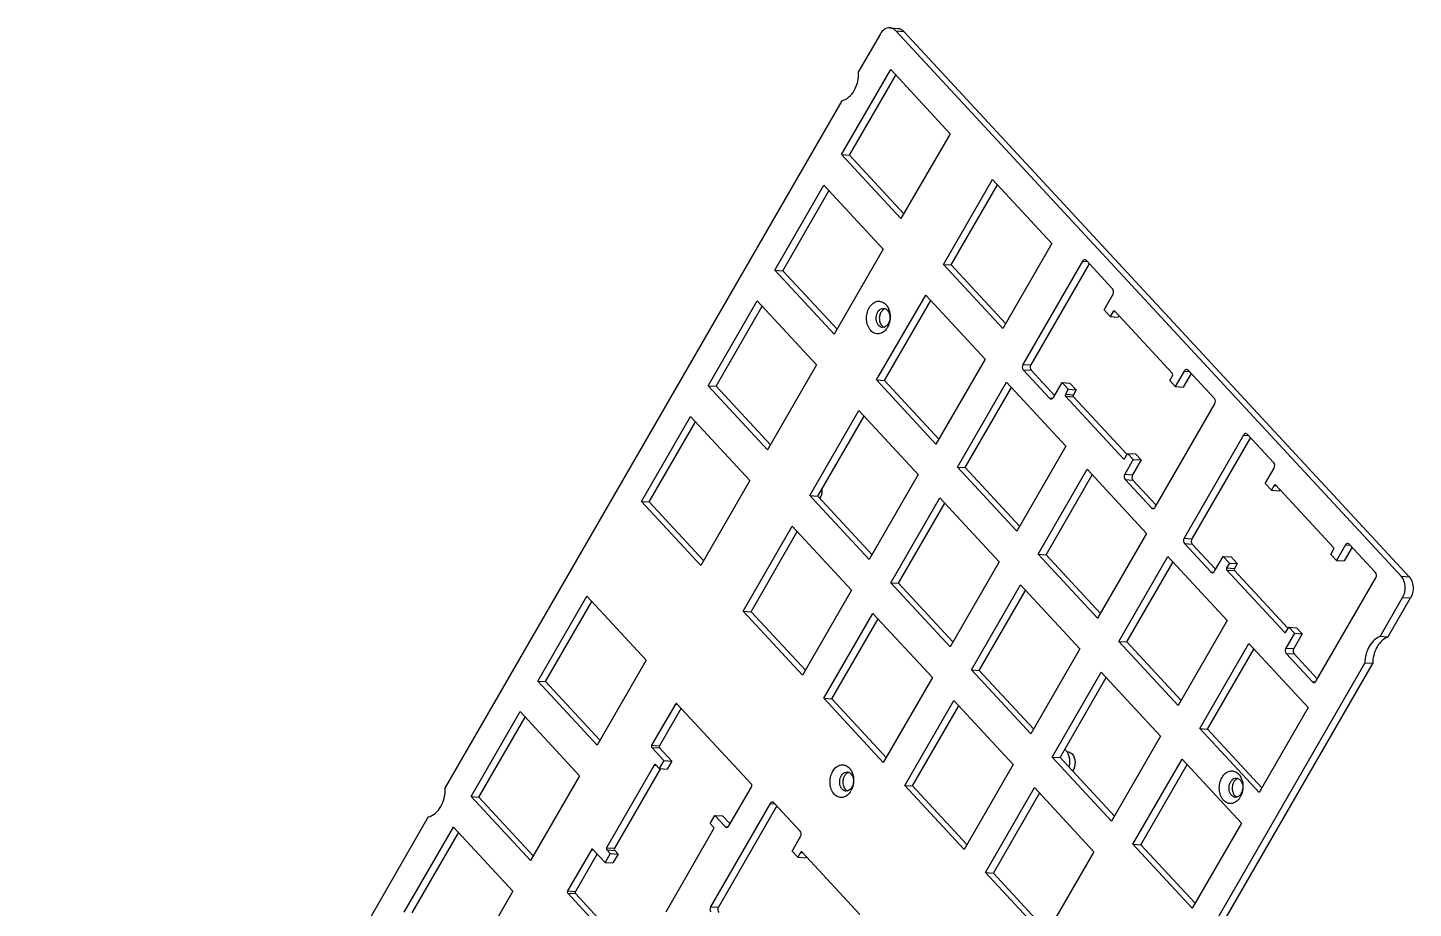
# Model space of a CAD drawing. Header units: millimetres. Extents: x -2394 to -1491, y -937 to 636.
# Drawn here: x -1672.7 to -1490.6, y 520.4 to 636.2 of the extents above; entities that cross this region are included whole.
import ezdxf

# ---------------------------------------------------------------- set-up
doc = ezdxf.new("R2010")
doc.units = ezdxf.units.MM
doc.header["$LTSCALE"] = 30.734
doc.layers.get('0').update_dxf_attribs({"linetype": 'CONTINUOUS'})

msp = doc.modelspace()

# ---------------------------------------------------------------- linework, layer by layer
at = {"color": 7, "linetype": 'Continuous'}
for p, q in [((-1559.389, 636.136), (-1558.352, 636.066)), ((-1560.638, 635.344), (-1563.497, 630.392)), ((-1492.166, 564.061), (-1558.602, 635.736)), ((-1558.602, 635.736), (-1557.566, 635.666)), ((-1491.13, 563.991), (-1557.566, 635.666)), ((-1565.729, 619.476), (-1559.281, 630.644)), ((-1559.281, 630.644), (-1551.478, 622.225)), ((-1564.692, 619.406), (-1558.618, 629.928)), ((-1565.723, 626.536), (-1617.839, 536.268)), ((-1551.478, 622.225), (-1557.926, 611.058)), ((-1557.926, 611.058), (-1565.729, 619.476)), ((-1565.729, 619.476), (-1564.692, 619.406)), ((-1557.553, 611.704), (-1564.692, 619.406)), ((-1552.352, 605.045), (-1545.905, 616.212)), ((-1545.905, 616.212), (-1538.102, 607.794)), ((-1574.502, 604.281), (-1568.054, 615.448)), ((-1573.465, 604.211), (-1567.391, 614.732)), ((-1568.054, 615.448), (-1560.251, 607.03)), ((-1551.316, 604.975), (-1545.241, 615.497)), ((-1560.251, 607.03), (-1566.699, 595.863)), ((-1538.102, 607.794), (-1544.549, 596.627)), ((-1544.549, 596.627), (-1552.352, 605.045)), ((-1552.352, 605.045), (-1551.316, 604.975)), ((-1544.177, 597.273), (-1551.316, 604.975)), ((-1534.063, 605.454), (-1541.892, 591.894)), ((-1533.169, 605.137), (-1540.855, 591.824)), ((-1534.063, 605.454), (-1533.423, 605.411)), ((-1530.098, 601.824), (-1533.554, 605.552)), ((-1566.699, 595.863), (-1574.502, 604.281)), ((-1574.502, 604.281), (-1573.465, 604.211)), ((-1566.326, 596.508), (-1573.465, 604.211)), ((-1583.275, 589.085), (-1576.827, 600.253)), ((-1582.239, 589.015), (-1576.164, 599.537)), ((-1576.827, 600.253), (-1569.025, 591.834)), ((-1561.125, 589.85), (-1554.678, 601.017)), ((-1560.089, 589.78), (-1554.015, 600.301)), ((-1554.678, 601.017), (-1546.875, 592.599)), ((-1531.228, 599.084), (-1530.05, 601.124)), ((-1530.404, 598.195), (-1531.228, 599.084)), ((-1530.036, 598.833), (-1530.404, 598.195)), ((-1530.404, 598.195), (-1529.368, 598.125)), ((-1530.036, 598.833), (-1529.836, 598.82)), ((-1522.252, 590.695), (-1529.832, 598.872)), ((-1529.28, 598.277), (-1529.368, 598.125)), ((-1546.875, 592.599), (-1553.323, 581.431)), ((-1569.025, 591.834), (-1575.472, 580.667)), ((-1541.892, 591.894), (-1540.855, 591.824)), ((-1541.843, 591.194), (-1538.388, 587.466)), ((-1541.843, 591.194), (-1540.807, 591.124)), ((-1540.807, 591.124), (-1537.736, 587.811)), ((-1522.601, 589.777), (-1522.233, 590.415)), ((-1520.686, 591.023), (-1521.865, 588.982)), ((-1519.793, 590.706), (-1520.828, 588.912)), ((-1520.686, 591.023), (-1520.046, 590.979)), ((-1516.722, 587.393), (-1520.177, 591.121)), ((-1575.472, 580.667), (-1583.275, 589.085)), ((-1583.275, 589.085), (-1582.239, 589.015)), ((-1575.099, 581.313), (-1582.239, 589.015)), ((-1553.323, 581.431), (-1561.125, 589.85)), ((-1561.125, 589.85), (-1560.089, 589.78)), ((-1552.95, 582.077), (-1560.089, 589.78)), ((-1550.508, 578.395), (-1544.06, 589.562)), ((-1549.472, 578.325), (-1543.397, 588.846)), ((-1544.06, 589.562), (-1536.258, 581.144)), ((-1537.879, 587.564), (-1536.754, 589.512)), ((-1536.754, 589.512), (-1535.931, 588.623)), ((-1536.754, 589.512), (-1535.718, 589.442)), ((-1535.931, 588.623), (-1536.299, 587.985)), ((-1535.931, 588.623), (-1534.894, 588.553)), ((-1535.718, 589.442), (-1534.894, 588.553)), ((-1534.894, 588.553), (-1535.263, 587.915)), ((-1521.865, 588.982), (-1522.601, 589.777)), ((-1521.865, 588.982), (-1520.828, 588.912)), ((-1538.388, 587.466), (-1537.998, 587.44)), ((-1536.299, 587.985), (-1535.263, 587.915)), ((-1536.28, 587.705), (-1535.243, 587.635)), ((-1536.28, 587.705), (-1528.7, 579.527)), ((-1535.243, 587.635), (-1528.251, 580.091)), ((-1524.502, 573.133), (-1516.673, 586.693)), ((-1592.048, 573.89), (-1585.601, 585.057)), ((-1585.601, 585.057), (-1577.798, 576.639)), ((-1569.898, 574.654), (-1563.451, 585.821)), ((-1568.862, 574.584), (-1562.788, 585.106)), ((-1563.451, 585.821), (-1555.648, 577.403)), ((-1591.012, 573.82), (-1584.937, 584.341)), ((-1536.258, 581.144), (-1542.705, 569.977)), ((-1512.883, 582.604), (-1520.712, 569.044)), ((-1511.99, 582.288), (-1519.676, 568.974)), ((-1512.883, 582.604), (-1512.243, 582.561)), ((-1508.919, 578.975), (-1512.374, 582.703)), ((-1528.7, 579.527), (-1528.619, 579.522)), ((-1527.391, 579.41), (-1528.515, 577.462)), ((-1528.496, 579.567), (-1528.128, 580.205)), ((-1528.128, 580.205), (-1527.092, 580.135)), ((-1528.128, 580.205), (-1527.391, 579.41)), ((-1526.355, 579.34), (-1527.479, 577.392)), ((-1527.391, 579.41), (-1526.355, 579.34)), ((-1527.092, 580.135), (-1526.355, 579.34)), ((-1542.705, 569.977), (-1550.508, 578.395)), ((-1550.508, 578.395), (-1549.472, 578.325)), ((-1542.332, 570.622), (-1549.472, 578.325)), ((-1539.89, 566.94), (-1533.443, 578.107)), ((-1533.443, 578.107), (-1525.64, 569.689)), ((-1528.515, 577.462), (-1527.479, 577.392)), ((-1510.049, 576.234), (-1508.87, 578.275)), ((-1577.798, 576.639), (-1584.245, 565.472)), ((-1555.648, 577.403), (-1562.096, 566.236)), ((-1538.854, 566.87), (-1532.78, 577.392)), ((-1528.467, 576.763), (-1527.431, 576.693)), ((-1528.467, 576.763), (-1525.011, 573.035)), ((-1527.431, 576.693), (-1524.36, 573.38)), ((-1509.225, 575.346), (-1510.049, 576.234)), ((-1508.857, 575.984), (-1509.225, 575.346)), ((-1508.857, 575.984), (-1508.657, 575.97)), ((-1501.073, 567.845), (-1508.653, 576.023)), ((-1584.245, 565.472), (-1592.048, 573.89)), ((-1592.048, 573.89), (-1591.012, 573.82)), ((-1583.872, 566.117), (-1591.012, 573.82)), ((-1562.096, 566.236), (-1569.898, 574.654)), ((-1569.898, 574.654), (-1568.862, 574.584)), ((-1561.723, 566.882), (-1568.862, 574.584)), ((-1559.281, 563.199), (-1552.834, 574.367)), ((-1552.834, 574.367), (-1545.031, 565.948)), ((-1509.225, 575.346), (-1508.189, 575.276)), ((-1508.101, 575.428), (-1508.189, 575.276)), ((-1558.245, 563.129), (-1552.17, 573.651)), ((-1525.011, 573.035), (-1524.622, 573.009)), ((-1578.672, 559.459), (-1572.224, 570.626)), ((-1572.224, 570.626), (-1564.421, 562.208)), ((-1577.635, 559.389), (-1571.561, 569.91)), ((-1525.64, 569.689), (-1532.088, 558.522)), ((-1520.712, 569.044), (-1519.676, 568.974)), ((-1520.664, 568.345), (-1519.628, 568.275)), ((-1520.664, 568.345), (-1517.208, 564.617)), ((-1539.89, 566.94), (-1538.854, 566.87)), ((-1532.088, 558.522), (-1539.89, 566.94)), ((-1531.715, 559.168), (-1538.854, 566.87)), ((-1529.273, 555.485), (-1522.826, 566.653)), ((-1522.826, 566.653), (-1515.023, 558.234)), ((-1519.628, 568.275), (-1516.557, 564.962)), ((-1516.7, 564.715), (-1515.575, 566.662)), ((-1515.575, 566.662), (-1514.539, 566.592)), ((-1515.575, 566.662), (-1514.751, 565.774)), ((-1514.539, 566.592), (-1513.715, 565.704)), ((-1501.422, 566.927), (-1501.054, 567.566)), ((-1500.685, 566.132), (-1501.422, 566.927)), ((-1499.507, 568.173), (-1500.685, 566.132)), ((-1498.613, 567.856), (-1499.649, 566.062)), ((-1499.507, 568.173), (-1498.867, 568.13)), ((-1495.543, 564.543), (-1498.998, 568.271)), ((-1545.031, 565.948), (-1551.478, 554.781)), ((-1528.237, 555.415), (-1522.162, 565.937)), ((-1514.751, 565.774), (-1515.12, 565.136)), ((-1515.12, 565.136), (-1514.084, 565.066)), ((-1515.101, 564.856), (-1514.064, 564.786)), ((-1515.101, 564.856), (-1507.521, 556.678)), ((-1514.751, 565.774), (-1513.715, 565.704)), ((-1513.715, 565.704), (-1514.084, 565.066)), ((-1514.064, 564.786), (-1507.071, 557.242)), ((-1500.685, 566.132), (-1499.649, 566.062)), ((-1551.478, 554.781), (-1559.281, 563.199)), ((-1559.281, 563.199), (-1558.245, 563.129)), ((-1551.105, 555.427), (-1558.245, 563.129)), ((-1548.664, 551.745), (-1542.216, 562.912)), ((-1542.216, 562.912), (-1534.413, 554.494)), ((-1517.208, 564.617), (-1516.819, 564.59)), ((-1503.323, 550.284), (-1495.494, 563.844)), ((-1492.166, 564.061), (-1491.13, 563.991)), ((-1605.68, 550.279), (-1599.232, 561.446)), ((-1599.232, 561.446), (-1591.429, 553.028)), ((-1564.421, 562.208), (-1570.869, 551.04)), ((-1547.627, 551.675), (-1541.553, 562.196)), ((-1494.94, 556.124), (-1491.973, 561.263)), ((-1493.903, 556.054), (-1490.936, 561.194)), ((-1491.973, 561.263), (-1490.936, 561.194)), ((-1604.643, 550.209), (-1598.569, 560.731)), ((-1570.869, 551.04), (-1578.672, 559.459)), ((-1578.672, 559.459), (-1577.635, 559.389)), ((-1570.496, 551.686), (-1577.635, 559.389)), ((-1568.054, 548.004), (-1561.607, 559.171)), ((-1567.018, 547.934), (-1560.943, 558.455)), ((-1561.607, 559.171), (-1553.804, 550.753)), ((-1515.023, 558.234), (-1521.47, 547.067)), ((-1507.521, 556.678), (-1507.44, 556.673)), ((-1506.212, 556.56), (-1507.336, 554.613)), ((-1507.317, 556.717), (-1506.949, 557.355)), ((-1506.949, 557.355), (-1505.912, 557.286)), ((-1506.949, 557.355), (-1506.212, 556.56)), ((-1505.175, 556.491), (-1506.3, 554.543)), ((-1506.212, 556.56), (-1505.175, 556.491)), ((-1505.912, 557.286), (-1505.175, 556.491)), ((-1493.903, 556.054), (-1494.94, 556.124)), ((-1534.413, 554.494), (-1540.861, 543.326)), ((-1529.273, 555.485), (-1528.237, 555.415)), ((-1521.47, 547.067), (-1529.273, 555.485)), ((-1521.097, 547.713), (-1528.237, 555.415)), ((-1518.655, 544.031), (-1512.208, 555.198)), ((-1517.619, 543.961), (-1511.545, 554.482)), ((-1512.208, 555.198), (-1504.405, 546.78)), ((-1507.336, 554.613), (-1506.3, 554.543)), ((-1507.288, 553.914), (-1506.251, 553.844)), ((-1507.288, 553.914), (-1503.832, 550.186)), ((-1506.251, 553.844), (-1503.181, 550.531)), ((-1591.429, 553.028), (-1597.877, 541.861)), ((-1519.369, 513.813), (-1496.95, 552.643)), ((-1518.332, 513.743), (-1495.914, 552.573)), ((-1495.914, 552.573), (-1496.95, 552.643)), ((-1597.877, 541.861), (-1605.68, 550.279)), ((-1605.68, 550.279), (-1604.643, 550.209)), ((-1597.504, 542.507), (-1604.643, 550.209)), ((-1553.804, 550.753), (-1560.251, 539.586)), ((-1540.861, 543.326), (-1548.664, 551.745)), ((-1548.664, 551.745), (-1547.627, 551.675)), ((-1540.488, 543.972), (-1547.627, 551.675)), ((-1538.046, 540.29), (-1531.599, 551.457)), ((-1537.01, 540.22), (-1530.935, 550.741)), ((-1531.599, 551.457), (-1523.796, 543.039)), ((-1503.832, 550.186), (-1503.442, 550.159)), ((-1587.58, 547.254), (-1590.712, 541.83)), ((-1586.825, 546.697), (-1589.676, 541.76)), ((-1587.58, 547.254), (-1587.38, 547.24)), ((-1577.567, 536.71), (-1587.377, 547.293)), ((-1560.251, 539.586), (-1568.054, 548.004)), ((-1568.054, 548.004), (-1567.018, 547.934)), ((-1559.878, 540.232), (-1567.018, 547.934)), ((-1557.437, 536.549), (-1550.989, 547.716)), ((-1556.4, 536.479), (-1550.326, 547.001)), ((-1550.989, 547.716), (-1543.186, 539.298)), ((-1504.405, 546.78), (-1510.853, 535.612)), ((-1614.453, 535.084), (-1608.005, 546.251)), ((-1613.416, 535.014), (-1607.342, 545.535)), ((-1608.005, 546.251), (-1600.202, 537.833)), ((-1523.796, 543.039), (-1530.243, 531.872)), ((-1518.655, 544.031), (-1517.619, 543.961)), ((-1510.853, 535.612), (-1518.655, 544.031)), ((-1510.48, 536.258), (-1517.619, 543.961)), ((-1590.712, 541.83), (-1589.676, 541.76)), ((-1590.692, 541.55), (-1589.099, 539.831)), ((-1590.692, 541.55), (-1589.656, 541.48)), ((-1589.656, 541.48), (-1588.063, 539.761)), ((-1590.358, 539.218), (-1596.621, 528.37)), ((-1590.358, 539.218), (-1590.158, 539.204)), ((-1589.708, 538.776), (-1590.154, 539.257)), ((-1589.099, 539.831), (-1589.708, 538.776)), ((-1589.099, 539.831), (-1588.063, 539.761)), ((-1588.063, 539.761), (-1588.672, 538.706)), ((-1543.186, 539.298), (-1549.634, 528.131)), ((-1538.046, 540.29), (-1537.01, 540.22)), ((-1530.243, 531.872), (-1538.046, 540.29)), ((-1529.87, 532.517), (-1537.01, 540.22)), ((-1536.142, 540.996), (-1536.025, 540.988)), ((-1527.429, 528.835), (-1520.981, 540.002)), ((-1526.392, 528.765), (-1520.318, 539.287)), ((-1520.981, 540.002), (-1513.178, 531.584)), ((-1600.202, 537.833), (-1606.65, 526.665)), ((-1589.542, 538.765), (-1595.584, 528.3)), ((-1589.708, 538.776), (-1588.672, 538.706)), ((-1580.541, 531.245), (-1577.548, 536.43)), ((-1557.437, 536.549), (-1556.4, 536.479)), ((-1549.634, 528.131), (-1557.437, 536.549)), ((-1549.261, 528.777), (-1556.4, 536.479)), ((-1546.819, 525.094), (-1540.372, 536.262)), ((-1540.372, 536.262), (-1532.569, 527.844)), ((-1606.65, 526.665), (-1614.453, 535.084)), ((-1614.453, 535.084), (-1613.416, 535.014)), ((-1606.277, 527.311), (-1613.416, 535.014)), ((-1575.132, 534.177), (-1582.961, 520.617)), ((-1574.239, 533.86), (-1581.925, 520.547)), ((-1575.132, 534.177), (-1574.492, 534.134)), ((-1571.168, 530.548), (-1574.623, 534.276)), ((-1545.783, 525.024), (-1539.708, 535.546)), ((-1620.066, 532.411), (-1672.735, 441.186)), ((-1583.02, 531.561), (-1582.411, 532.615)), ((-1582.411, 532.615), (-1581.05, 531.147)), ((-1582.411, 532.615), (-1581.375, 532.545)), ((-1581.375, 532.545), (-1580.399, 531.492)), ((-1623.226, 519.888), (-1616.778, 531.055)), ((-1622.19, 519.818), (-1616.115, 530.34)), ((-1616.778, 531.055), (-1608.976, 522.637)), ((-1588.818, 519.952), (-1582.555, 530.8)), ((-1582.574, 531.08), (-1583.02, 531.561)), ((-1581.05, 531.147), (-1580.661, 531.121)), ((-1513.178, 531.584), (-1519.626, 520.417)), ((-1596.621, 528.37), (-1595.584, 528.3)), ((-1572.244, 527.901), (-1571.119, 529.848)), ((-1527.429, 528.835), (-1526.392, 528.765)), ((-1519.626, 520.417), (-1527.429, 528.835)), ((-1519.253, 521.063), (-1526.392, 528.765)), ((-1598.633, 528.11), (-1601.765, 522.686)), ((-1597.877, 527.554), (-1600.728, 522.616)), ((-1598.633, 528.11), (-1598.433, 528.096)), ((-1596.836, 526.43), (-1598.429, 528.149)), ((-1596.156, 527.609), (-1596.836, 526.43)), ((-1596.601, 528.09), (-1596.156, 527.609)), ((-1596.601, 528.09), (-1595.565, 528.02)), ((-1596.156, 527.609), (-1595.119, 527.539)), ((-1595.119, 527.539), (-1595.8, 526.36)), ((-1595.565, 528.02), (-1595.119, 527.539)), ((-1571.507, 527.106), (-1572.244, 527.901)), ((-1571.138, 527.744), (-1571.507, 527.106)), ((-1571.507, 527.106), (-1570.471, 527.036)), ((-1571.138, 527.744), (-1570.938, 527.73)), ((-1563.355, 519.605), (-1570.935, 527.783)), ((-1570.383, 527.188), (-1570.471, 527.036)), ((-1532.569, 527.844), (-1539.016, 516.676)), ((-1596.836, 526.43), (-1595.8, 526.36)), ((-1546.819, 525.094), (-1545.783, 525.024)), ((-1539.016, 516.676), (-1546.819, 525.094)), ((-1538.643, 517.322), (-1545.783, 525.024)), ((-1608.976, 522.637), (-1615.423, 511.47)), ((-1601.765, 522.686), (-1600.728, 522.616)), ((-1601.745, 522.406), (-1591.936, 511.823)), ((-1601.745, 522.406), (-1600.709, 522.336)), ((-1600.709, 522.336), (-1591.452, 512.348)), ((-1582.961, 520.617), (-1581.925, 520.547))]:
    msp.add_line(p, q, dxfattribs=at)
for centre, radius, start, end in [((-1561.738, 598.282), 2.369, 19.34518, 21.50483), ((-1560.32, 597.443), 0.673, 249.4994, 254.31806), ((-1560.326, 597.424), 0.653, 254.34493, 266.14095), ((-1560.336, 597.48), 0.711, 285.6252, 289.42101), ((-1561.64, 597.882), 2.23, 325.30026, 330.02624), ((-1570.343, 575.41), 2.07, 347.67468, 4.8481), ((-1537.287, 540.189), 1.425, 42.76841, 51.07924), ((-1537.628, 539.918), 1.861, 29.75794, 34.10822), ((-1537.943, 539.764), 2.213, 18.91531, 21.49828), ((-1566.533, 537.338), 2.369, 19.34518, 21.50483), ((-1515.352, 536.529), 2.369, 19.34518, 21.50483), ((-1565.115, 536.498), 0.673, 249.4994, 254.31806), ((-1565.12, 536.479), 0.653, 254.34493, 266.14095), ((-1565.131, 536.536), 0.711, 285.6252, 289.42101), ((-1566.435, 536.938), 2.23, 325.30026, 330.02624), ((-1513.934, 535.69), 0.673, 249.4994, 254.31806), ((-1513.94, 535.671), 0.653, 254.34493, 266.14095), ((-1513.95, 535.728), 0.711, 285.6252, 289.42101), ((-1515.254, 536.129), 2.23, 325.30026, 330.02624)]:
    msp.add_arc(centre, radius, start, end, dxfattribs=at)
for points, knots in [([(-1559.389, 636.136), (-1559.626, 636.152), (-1560.156, 635.992), (-1560.5, 635.582), (-1560.638, 635.344)], [0, 0, 0, 0, 0.4635113, 1, 1, 1, 1]), ([(-1558.602, 635.736), (-1558.707, 635.85), (-1558.947, 636.041), (-1559.244, 636.127), (-1559.389, 636.136)], [0, 0, 0, 0, 0.5169844, 1, 1, 1, 1]), ([(-1558.352, 636.066), (-1558.208, 636.057), (-1557.911, 635.971), (-1557.671, 635.78), (-1557.566, 635.666)], [0, 0, 0, 0, 0.4830156, 1, 1, 1, 1]), ([(-1565.723, 626.536), (-1565.392, 626.616), (-1564.731, 626.978), (-1564.006, 627.897), (-1563.558, 629.079), (-1563.478, 629.952), (-1563.497, 630.392)], [0, 0, 0, 0, 0.2143395, 0.4562139, 0.7227617, 1, 1, 1, 1]), ([(-1533.75, 605.652), (-1533.81, 605.656), (-1533.942, 605.616), (-1534.028, 605.513), (-1534.063, 605.454)], [0, 0, 0, 0, 0.4637418, 1, 1, 1, 1]), ([(-1533.554, 605.552), (-1533.567, 605.567), (-1533.622, 605.617), (-1533.696, 605.648), (-1533.75, 605.652)], [0, 0, 0, 0, 0.265136, 1, 1, 1, 1]), ([(-1530.05, 601.124), (-1529.987, 601.234), (-1529.934, 601.486), (-1530.018, 601.737), (-1530.098, 601.824)], [0, 0, 0, 0, 0.516988, 1, 1, 1, 1]), ([(-1561.897, 596.346), (-1562.242, 596.718), (-1562.514, 597.539), (-1562.433, 598.595), (-1562.155, 599.351), (-1561.691, 599.93), (-1561.08, 600.243), (-1560.417, 600.191), (-1560.063, 599.934), (-1559.917, 599.776)], [0, 0, 0, 0, 0.2627513, 0.407557, 0.5469772, 0.6729125, 0.7839529, 0.8884344, 1, 1, 1, 1]), ([(-1559.917, 599.776), (-1559.877, 599.733), (-1559.721, 599.544), (-1559.602, 599.324), (-1559.534, 599.151)], [0, 0, 0, 0, 0.2380765, 1, 1, 1, 1]), ([(-1561.106, 597.447), (-1561.194, 597.705), (-1561.228, 598.26), (-1561.01, 598.779), (-1560.837, 598.973)], [0, 0, 0, 0, 0.5116141, 1, 1, 1, 1]), ([(-1560.837, 598.973), (-1560.753, 599.067), (-1560.561, 599.223), (-1560.315, 599.274), (-1560.201, 599.266)], [0, 0, 0, 0, 0.5251894, 1, 1, 1, 1]), ([(-1560.775, 597.957), (-1560.775, 597.886), (-1560.762, 597.616), (-1560.682, 597.346), (-1560.58, 597.174)], [0, 0, 0, 0, 0.261664, 1, 1, 1, 1]), ([(-1560.422, 598.946), (-1560.449, 598.915), (-1560.556, 598.781), (-1560.634, 598.625), (-1560.678, 598.502)], [0, 0, 0, 0, 0.2391772, 1, 1, 1, 1]), ([(-1560.012, 599.214), (-1560.049, 599.204), (-1560.204, 599.146), (-1560.338, 599.039), (-1560.422, 598.946)], [0, 0, 0, 0, 0.237164, 1, 1, 1, 1]), ([(-1559.478, 597.508), (-1559.536, 597.347), (-1559.691, 597.059), (-1559.96, 596.859), (-1560.1, 596.81)], [0, 0, 0, 0, 0.5349824, 1, 1, 1, 1]), ([(-1559.71, 599.016), (-1559.656, 598.958), (-1559.454, 598.676), (-1559.378, 598.317), (-1559.382, 598.053)], [0, 0, 0, 0, 0.2303945, 1, 1, 1, 1]), ([(-1559.36, 598.359), (-1559.35, 598.219), (-1559.352, 597.672), (-1559.505, 597.121), (-1559.709, 596.768)], [0, 0, 0, 0, 0.256167, 1, 1, 1, 1]), ([(-1559.503, 599.067), (-1559.483, 599.011), (-1559.412, 598.781), (-1559.372, 598.541), (-1559.36, 598.359)], [0, 0, 0, 0, 0.2445506, 1, 1, 1, 1]), ([(-1529.911, 598.912), (-1529.923, 598.913), (-1529.974, 598.908), (-1530.016, 598.867), (-1530.036, 598.833)], [0, 0, 0, 0, 0.23075, 1, 1, 1, 1]), ([(-1559.807, 596.613), (-1559.934, 596.43), (-1560.23, 596.115), (-1560.817, 595.871), (-1561.431, 595.952), (-1561.759, 596.197), (-1561.897, 596.346)], [0, 0, 0, 0, 0.2734501, 0.5171602, 0.7503839, 1, 1, 1, 1]), ([(-1560.861, 597.022), (-1560.887, 597.05), (-1560.991, 597.178), (-1561.066, 597.328), (-1561.106, 597.447)], [0, 0, 0, 0, 0.2365284, 1, 1, 1, 1]), ([(-1560.556, 596.812), (-1560.584, 596.823), (-1560.697, 596.874), (-1560.797, 596.953), (-1560.861, 597.022)], [0, 0, 0, 0, 0.2418604, 1, 1, 1, 1]), ([(-1560.447, 596.994), (-1560.425, 596.971), (-1560.338, 596.886), (-1560.233, 596.819), (-1560.149, 596.787)], [0, 0, 0, 0, 0.2601906, 1, 1, 1, 1]), ([(-1541.892, 591.894), (-1541.955, 591.784), (-1542.008, 591.532), (-1541.923, 591.281), (-1541.843, 591.194)], [0, 0, 0, 0, 0.516988, 1, 1, 1, 1]), ([(-1540.855, 591.824), (-1540.918, 591.714), (-1540.972, 591.462), (-1540.887, 591.211), (-1540.807, 591.124)], [0, 0, 0, 0, 0.516988, 1, 1, 1, 1]), ([(-1522.233, 590.415), (-1522.196, 590.479), (-1522.187, 590.593), (-1522.237, 590.678), (-1522.252, 590.695)], [0, 0, 0, 0, 0.7653131, 1, 1, 1, 1]), ([(-1520.374, 591.221), (-1520.433, 591.225), (-1520.566, 591.185), (-1520.652, 591.082), (-1520.686, 591.023)], [0, 0, 0, 0, 0.4637418, 1, 1, 1, 1]), ([(-1520.177, 591.121), (-1520.191, 591.135), (-1520.245, 591.186), (-1520.319, 591.217), (-1520.374, 591.221)], [0, 0, 0, 0, 0.265136, 1, 1, 1, 1]), ([(-1538.388, 587.466), (-1538.374, 587.452), (-1538.32, 587.401), (-1538.246, 587.37), (-1538.191, 587.366)], [0, 0, 0, 0, 0.265136, 1, 1, 1, 1]), ([(-1538.031, 587.405), (-1538.016, 587.414), (-1537.955, 587.456), (-1537.907, 587.515), (-1537.879, 587.564)], [0, 0, 0, 0, 0.2362048, 1, 1, 1, 1]), ([(-1536.299, 587.985), (-1536.336, 587.921), (-1536.345, 587.807), (-1536.295, 587.722), (-1536.28, 587.705)], [0, 0, 0, 0, 0.7653131, 1, 1, 1, 1]), ([(-1535.263, 587.915), (-1535.3, 587.851), (-1535.309, 587.737), (-1535.259, 587.652), (-1535.243, 587.635)], [0, 0, 0, 0, 0.7653131, 1, 1, 1, 1]), ([(-1516.673, 586.693), (-1516.61, 586.803), (-1516.557, 587.055), (-1516.642, 587.306), (-1516.722, 587.393)], [0, 0, 0, 0, 0.516988, 1, 1, 1, 1]), ([(-1512.571, 582.803), (-1512.63, 582.807), (-1512.763, 582.767), (-1512.849, 582.664), (-1512.883, 582.604)], [0, 0, 0, 0, 0.4637418, 1, 1, 1, 1]), ([(-1512.374, 582.703), (-1512.388, 582.717), (-1512.443, 582.768), (-1512.516, 582.799), (-1512.571, 582.803)], [0, 0, 0, 0, 0.265136, 1, 1, 1, 1]), ([(-1528.515, 577.462), (-1528.578, 577.353), (-1528.631, 577.101), (-1528.547, 576.849), (-1528.467, 576.763)], [0, 0, 0, 0, 0.516988, 1, 1, 1, 1]), ([(-1508.87, 578.275), (-1508.807, 578.385), (-1508.754, 578.637), (-1508.839, 578.888), (-1508.919, 578.975)], [0, 0, 0, 0, 0.516988, 1, 1, 1, 1]), ([(-1527.479, 577.392), (-1527.542, 577.283), (-1527.595, 577.031), (-1527.511, 576.78), (-1527.431, 576.693)], [0, 0, 0, 0, 0.516988, 1, 1, 1, 1]), ([(-1508.732, 576.063), (-1508.743, 576.064), (-1508.795, 576.059), (-1508.837, 576.018), (-1508.857, 575.984)], [0, 0, 0, 0, 0.23075, 1, 1, 1, 1]), ([(-1568.321, 574.968), (-1568.334, 574.907), (-1568.397, 574.674), (-1568.504, 574.451), (-1568.609, 574.307)], [0, 0, 0, 0, 0.2598976, 1, 1, 1, 1]), ([(-1525.011, 573.035), (-1524.998, 573.02), (-1524.943, 572.97), (-1524.869, 572.939), (-1524.815, 572.935)], [0, 0, 0, 0, 0.265136, 1, 1, 1, 1]), ([(-1524.655, 572.974), (-1524.64, 572.983), (-1524.579, 573.025), (-1524.531, 573.084), (-1524.502, 573.133)], [0, 0, 0, 0, 0.2362048, 1, 1, 1, 1]), ([(-1520.712, 569.044), (-1520.776, 568.935), (-1520.829, 568.682), (-1520.744, 568.431), (-1520.664, 568.345)], [0, 0, 0, 0, 0.516988, 1, 1, 1, 1]), ([(-1519.676, 568.974), (-1519.739, 568.865), (-1519.792, 568.612), (-1519.708, 568.361), (-1519.628, 568.275)], [0, 0, 0, 0, 0.516988, 1, 1, 1, 1]), ([(-1499.195, 568.372), (-1499.254, 568.376), (-1499.387, 568.335), (-1499.473, 568.233), (-1499.507, 568.173)], [0, 0, 0, 0, 0.4637418, 1, 1, 1, 1]), ([(-1498.998, 568.271), (-1499.012, 568.286), (-1499.066, 568.337), (-1499.14, 568.368), (-1499.195, 568.372)], [0, 0, 0, 0, 0.265136, 1, 1, 1, 1]), ([(-1501.054, 567.566), (-1501.017, 567.63), (-1501.008, 567.744), (-1501.058, 567.829), (-1501.073, 567.845)], [0, 0, 0, 0, 0.7653131, 1, 1, 1, 1]), ([(-1516.852, 564.556), (-1516.837, 564.564), (-1516.776, 564.607), (-1516.728, 564.666), (-1516.7, 564.715)], [0, 0, 0, 0, 0.2362048, 1, 1, 1, 1]), ([(-1515.12, 565.136), (-1515.157, 565.071), (-1515.166, 564.957), (-1515.116, 564.872), (-1515.101, 564.856)], [0, 0, 0, 0, 0.7653131, 1, 1, 1, 1]), ([(-1514.084, 565.066), (-1514.121, 565.001), (-1514.129, 564.887), (-1514.08, 564.802), (-1514.064, 564.786)], [0, 0, 0, 0, 0.7653131, 1, 1, 1, 1]), ([(-1517.208, 564.617), (-1517.195, 564.602), (-1517.14, 564.552), (-1517.066, 564.52), (-1517.012, 564.517)], [0, 0, 0, 0, 0.265136, 1, 1, 1, 1]), ([(-1495.494, 563.844), (-1495.431, 563.953), (-1495.378, 564.206), (-1495.462, 564.457), (-1495.543, 564.543)], [0, 0, 0, 0, 0.516988, 1, 1, 1, 1]), ([(-1491.973, 561.263), (-1491.72, 561.701), (-1491.508, 562.711), (-1491.845, 563.715), (-1492.166, 564.061)], [0, 0, 0, 0, 0.5169818, 1, 1, 1, 1]), ([(-1491.13, 563.991), (-1490.809, 563.645), (-1490.472, 562.641), (-1490.684, 561.631), (-1490.936, 561.194)], [0, 0, 0, 0, 0.4830182, 1, 1, 1, 1]), ([(-1494.94, 556.124), (-1495.228, 556.018), (-1495.79, 555.655), (-1496.421, 554.832), (-1496.836, 553.795), (-1496.942, 553.032), (-1496.95, 552.643)], [0, 0, 0, 0, 0.2177218, 0.4602171, 0.72452, 1, 1, 1, 1]), ([(-1493.903, 556.054), (-1494.009, 556.016), (-1494.441, 555.816), (-1494.805, 555.486), (-1495.03, 555.202)], [0, 0, 0, 0, 0.2365376, 1, 1, 1, 1]), ([(-1507.336, 554.613), (-1507.399, 554.504), (-1507.452, 554.251), (-1507.368, 554), (-1507.288, 553.914)], [0, 0, 0, 0, 0.516988, 1, 1, 1, 1]), ([(-1506.3, 554.543), (-1506.363, 554.434), (-1506.416, 554.181), (-1506.332, 553.93), (-1506.251, 553.844)], [0, 0, 0, 0, 0.516988, 1, 1, 1, 1]), ([(-1495.03, 555.202), (-1495.168, 555.029), (-1495.675, 554.241), (-1495.899, 553.285), (-1495.914, 552.573)], [0, 0, 0, 0, 0.2370169, 1, 1, 1, 1]), ([(-1503.832, 550.186), (-1503.819, 550.171), (-1503.764, 550.121), (-1503.69, 550.089), (-1503.636, 550.085)], [0, 0, 0, 0, 0.265136, 1, 1, 1, 1]), ([(-1503.476, 550.125), (-1503.461, 550.133), (-1503.4, 550.176), (-1503.351, 550.235), (-1503.323, 550.284)], [0, 0, 0, 0, 0.2362048, 1, 1, 1, 1]), ([(-1587.455, 547.333), (-1587.467, 547.334), (-1587.519, 547.328), (-1587.561, 547.288), (-1587.58, 547.254)], [0, 0, 0, 0, 0.23075, 1, 1, 1, 1]), ([(-1590.712, 541.83), (-1590.749, 541.765), (-1590.758, 541.651), (-1590.708, 541.566), (-1590.692, 541.55)], [0, 0, 0, 0, 0.7653131, 1, 1, 1, 1]), ([(-1589.676, 541.76), (-1589.713, 541.695), (-1589.721, 541.581), (-1589.672, 541.496), (-1589.656, 541.48)], [0, 0, 0, 0, 0.7653131, 1, 1, 1, 1]), ([(-1590.233, 539.297), (-1590.244, 539.298), (-1590.296, 539.293), (-1590.338, 539.252), (-1590.358, 539.218)], [0, 0, 0, 0, 0.23075, 1, 1, 1, 1]), ([(-1566.692, 535.402), (-1567.037, 535.774), (-1567.309, 536.595), (-1567.228, 537.651), (-1566.95, 538.407), (-1566.486, 538.986), (-1565.874, 539.299), (-1565.212, 539.247), (-1564.858, 538.99), (-1564.712, 538.832)], [0, 0, 0, 0, 0.2627513, 0.407557, 0.5469772, 0.6729125, 0.7839529, 0.8884344, 1, 1, 1, 1]), ([(-1535.722, 539.839), (-1535.726, 539.894), (-1535.748, 540.112), (-1535.797, 540.327), (-1535.85, 540.481)], [0, 0, 0, 0, 0.2550957, 1, 1, 1, 1]), ([(-1535.807, 540.942), (-1535.773, 540.929), (-1535.635, 540.868), (-1535.513, 540.772), (-1535.435, 540.687)], [0, 0, 0, 0, 0.2414709, 1, 1, 1, 1]), ([(-1535.435, 540.687), (-1535.175, 540.407), (-1534.925, 539.589), (-1535.141, 538.779), (-1535.377, 538.454)], [0, 0, 0, 0, 0.4874752, 1, 1, 1, 1]), ([(-1565.901, 536.502), (-1565.989, 536.761), (-1566.022, 537.315), (-1565.805, 537.834), (-1565.631, 538.029)], [0, 0, 0, 0, 0.5116141, 1, 1, 1, 1]), ([(-1565.631, 538.029), (-1565.548, 538.123), (-1565.356, 538.278), (-1565.109, 538.329), (-1564.996, 538.322)], [0, 0, 0, 0, 0.5251894, 1, 1, 1, 1]), ([(-1565.217, 538.001), (-1565.244, 537.971), (-1565.351, 537.836), (-1565.429, 537.68), (-1565.473, 537.558)], [0, 0, 0, 0, 0.2391772, 1, 1, 1, 1]), ([(-1564.806, 538.27), (-1564.844, 538.26), (-1564.999, 538.202), (-1565.133, 538.095), (-1565.217, 538.001)], [0, 0, 0, 0, 0.237164, 1, 1, 1, 1]), ([(-1564.712, 538.832), (-1564.672, 538.789), (-1564.515, 538.6), (-1564.397, 538.38), (-1564.329, 538.206)], [0, 0, 0, 0, 0.2380765, 1, 1, 1, 1]), ([(-1564.504, 538.072), (-1564.451, 538.014), (-1564.249, 537.732), (-1564.173, 537.373), (-1564.177, 537.108)], [0, 0, 0, 0, 0.2303945, 1, 1, 1, 1]), ([(-1564.154, 537.415), (-1564.145, 537.275), (-1564.146, 536.728), (-1564.3, 536.176), (-1564.504, 535.824)], [0, 0, 0, 0, 0.256167, 1, 1, 1, 1]), ([(-1564.297, 538.123), (-1564.278, 538.067), (-1564.206, 537.837), (-1564.167, 537.597), (-1564.154, 537.415)], [0, 0, 0, 0, 0.2445506, 1, 1, 1, 1]), ([(-1515.511, 534.593), (-1515.856, 534.965), (-1516.128, 535.786), (-1516.047, 536.842), (-1515.769, 537.598), (-1515.305, 538.178), (-1514.694, 538.491), (-1514.031, 538.438), (-1513.678, 538.181), (-1513.531, 538.023)], [0, 0, 0, 0, 0.2627513, 0.407557, 0.5469772, 0.6729125, 0.7839529, 0.8884344, 1, 1, 1, 1]), ([(-1514.451, 537.221), (-1514.367, 537.315), (-1514.175, 537.47), (-1513.929, 537.521), (-1513.815, 537.513)], [0, 0, 0, 0, 0.5251894, 1, 1, 1, 1]), ([(-1513.626, 537.462), (-1513.663, 537.451), (-1513.818, 537.394), (-1513.952, 537.287), (-1514.036, 537.193)], [0, 0, 0, 0, 0.237164, 1, 1, 1, 1]), ([(-1513.531, 538.023), (-1513.491, 537.98), (-1513.335, 537.791), (-1513.216, 537.572), (-1513.148, 537.398)], [0, 0, 0, 0, 0.2380765, 1, 1, 1, 1]), ([(-1620.066, 532.411), (-1619.735, 532.492), (-1619.073, 532.854), (-1618.349, 533.773), (-1617.901, 534.955), (-1617.821, 535.828), (-1617.839, 536.268)], [0, 0, 0, 0, 0.2143395, 0.4562139, 0.7227617, 1, 1, 1, 1]), ([(-1577.548, 536.43), (-1577.511, 536.494), (-1577.502, 536.608), (-1577.552, 536.693), (-1577.567, 536.71)], [0, 0, 0, 0, 0.7653131, 1, 1, 1, 1]), ([(-1564.602, 535.669), (-1564.729, 535.485), (-1565.025, 535.171), (-1565.611, 534.927), (-1566.225, 535.008), (-1566.554, 535.252), (-1566.692, 535.402)], [0, 0, 0, 0, 0.2734501, 0.5171602, 0.7503839, 1, 1, 1, 1]), ([(-1565.656, 536.078), (-1565.682, 536.106), (-1565.786, 536.233), (-1565.861, 536.384), (-1565.901, 536.502)], [0, 0, 0, 0, 0.2365284, 1, 1, 1, 1]), ([(-1565.35, 535.868), (-1565.379, 535.878), (-1565.492, 535.929), (-1565.592, 536.009), (-1565.656, 536.078)], [0, 0, 0, 0, 0.2418604, 1, 1, 1, 1]), ([(-1565.569, 537.013), (-1565.57, 536.942), (-1565.557, 536.672), (-1565.476, 536.402), (-1565.375, 536.23)], [0, 0, 0, 0, 0.261664, 1, 1, 1, 1]), ([(-1565.241, 536.05), (-1565.22, 536.026), (-1565.133, 535.942), (-1565.027, 535.875), (-1564.944, 535.843)], [0, 0, 0, 0, 0.2601906, 1, 1, 1, 1]), ([(-1564.273, 536.563), (-1564.33, 536.403), (-1564.486, 536.115), (-1564.754, 535.915), (-1564.894, 535.865)], [0, 0, 0, 0, 0.5349824, 1, 1, 1, 1]), ([(-1514.72, 535.694), (-1514.809, 535.952), (-1514.842, 536.507), (-1514.624, 537.026), (-1514.451, 537.221)], [0, 0, 0, 0, 0.5116141, 1, 1, 1, 1]), ([(-1514.475, 535.269), (-1514.502, 535.298), (-1514.605, 535.425), (-1514.68, 535.575), (-1514.72, 535.694)], [0, 0, 0, 0, 0.2365284, 1, 1, 1, 1]), ([(-1514.389, 536.204), (-1514.389, 536.133), (-1514.376, 535.863), (-1514.296, 535.593), (-1514.194, 535.421)], [0, 0, 0, 0, 0.261664, 1, 1, 1, 1]), ([(-1514.036, 537.193), (-1514.063, 537.162), (-1514.17, 537.028), (-1514.248, 536.872), (-1514.292, 536.749)], [0, 0, 0, 0, 0.2391772, 1, 1, 1, 1]), ([(-1513.092, 535.755), (-1513.15, 535.594), (-1513.305, 535.307), (-1513.574, 535.106), (-1513.714, 535.057)], [0, 0, 0, 0, 0.5349824, 1, 1, 1, 1]), ([(-1513.324, 537.263), (-1513.27, 537.205), (-1513.068, 536.924), (-1512.992, 536.565), (-1512.996, 536.3)], [0, 0, 0, 0, 0.2303945, 1, 1, 1, 1]), ([(-1512.974, 536.607), (-1512.964, 536.467), (-1512.966, 535.919), (-1513.119, 535.368), (-1513.323, 535.015)], [0, 0, 0, 0, 0.256167, 1, 1, 1, 1]), ([(-1513.117, 537.314), (-1513.097, 537.259), (-1513.026, 537.028), (-1512.986, 536.788), (-1512.974, 536.607)], [0, 0, 0, 0, 0.2445506, 1, 1, 1, 1]), ([(-1574.82, 534.376), (-1574.879, 534.38), (-1575.012, 534.339), (-1575.098, 534.237), (-1575.132, 534.177)], [0, 0, 0, 0, 0.4637418, 1, 1, 1, 1]), ([(-1574.623, 534.276), (-1574.637, 534.29), (-1574.692, 534.341), (-1574.765, 534.372), (-1574.82, 534.376)], [0, 0, 0, 0, 0.265136, 1, 1, 1, 1]), ([(-1513.421, 534.86), (-1513.548, 534.677), (-1513.845, 534.362), (-1514.431, 534.119), (-1515.045, 534.2), (-1515.373, 534.444), (-1515.511, 534.593)], [0, 0, 0, 0, 0.2734501, 0.5171602, 0.7503839, 1, 1, 1, 1]), ([(-1514.17, 535.059), (-1514.198, 535.07), (-1514.311, 535.121), (-1514.411, 535.2), (-1514.475, 535.269)], [0, 0, 0, 0, 0.2418604, 1, 1, 1, 1]), ([(-1514.061, 535.241), (-1514.039, 535.218), (-1513.952, 535.133), (-1513.847, 535.067), (-1513.763, 535.034)], [0, 0, 0, 0, 0.2601906, 1, 1, 1, 1]), ([(-1582.555, 530.8), (-1582.518, 530.864), (-1582.509, 530.978), (-1582.559, 531.063), (-1582.574, 531.08)], [0, 0, 0, 0, 0.7653131, 1, 1, 1, 1]), ([(-1581.05, 531.147), (-1581.037, 531.133), (-1580.982, 531.082), (-1580.908, 531.051), (-1580.854, 531.047)], [0, 0, 0, 0, 0.265136, 1, 1, 1, 1]), ([(-1580.694, 531.086), (-1580.679, 531.095), (-1580.618, 531.137), (-1580.57, 531.197), (-1580.541, 531.245)], [0, 0, 0, 0, 0.2362048, 1, 1, 1, 1]), ([(-1571.119, 529.848), (-1571.056, 529.957), (-1571.003, 530.21), (-1571.088, 530.461), (-1571.168, 530.548)], [0, 0, 0, 0, 0.516988, 1, 1, 1, 1]), ([(-1596.621, 528.37), (-1596.658, 528.306), (-1596.667, 528.192), (-1596.617, 528.107), (-1596.601, 528.09)], [0, 0, 0, 0, 0.7653131, 1, 1, 1, 1]), ([(-1595.584, 528.3), (-1595.622, 528.236), (-1595.63, 528.122), (-1595.581, 528.037), (-1595.565, 528.02)], [0, 0, 0, 0, 0.7653131, 1, 1, 1, 1]), ([(-1598.508, 528.189), (-1598.52, 528.19), (-1598.571, 528.185), (-1598.613, 528.144), (-1598.633, 528.11)], [0, 0, 0, 0, 0.23075, 1, 1, 1, 1]), ([(-1571.014, 527.823), (-1571.025, 527.824), (-1571.077, 527.819), (-1571.119, 527.778), (-1571.138, 527.744)], [0, 0, 0, 0, 0.23075, 1, 1, 1, 1]), ([(-1601.765, 522.686), (-1601.802, 522.621), (-1601.81, 522.507), (-1601.761, 522.422), (-1601.745, 522.406)], [0, 0, 0, 0, 0.7653131, 1, 1, 1, 1]), ([(-1600.728, 522.616), (-1600.765, 522.552), (-1600.774, 522.437), (-1600.724, 522.353), (-1600.709, 522.336)], [0, 0, 0, 0, 0.7653131, 1, 1, 1, 1]), ([(-1582.961, 520.617), (-1583.025, 520.508), (-1583.078, 520.255), (-1582.993, 520.004), (-1582.913, 519.918)], [0, 0, 0, 0, 0.516988, 1, 1, 1, 1]), ([(-1581.925, 520.547), (-1581.988, 520.438), (-1582.041, 520.185), (-1581.957, 519.934), (-1581.877, 519.848)], [0, 0, 0, 0, 0.516988, 1, 1, 1, 1])]:
    msp.add_open_spline(points, degree=3, knots=knots, dxfattribs=at)
for points in [[(-1560.678, 598.502), (-1560.74, 598.328), (-1560.772, 598.141), (-1560.775, 597.957)], [(-1560.201, 599.266), (-1560.135, 599.262), (-1560.069, 599.247), (-1560.007, 599.223)], [(-1560.007, 599.223), (-1559.953, 599.202), (-1559.902, 599.174), (-1559.854, 599.141)], [(-1559.854, 599.141), (-1559.802, 599.105), (-1559.753, 599.063), (-1559.71, 599.016)], [(-1559.382, 598.053), (-1559.384, 597.868), (-1559.416, 597.681), (-1559.478, 597.508)], [(-1529.832, 598.872), (-1529.852, 598.894), (-1529.882, 598.91), (-1529.911, 598.912)], [(-1560.58, 597.174), (-1560.542, 597.11), (-1560.497, 597.049), (-1560.447, 596.994)], [(-1560.144, 596.795), (-1560.217, 596.775), (-1560.294, 596.767), (-1560.37, 596.772)], [(-1538.191, 587.366), (-1538.136, 587.362), (-1538.079, 587.378), (-1538.031, 587.405)], [(-1528.7, 579.527), (-1528.68, 579.506), (-1528.651, 579.489), (-1528.621, 579.487)], [(-1528.621, 579.487), (-1528.599, 579.486), (-1528.576, 579.492), (-1528.557, 579.503)], [(-1528.557, 579.503), (-1528.532, 579.518), (-1528.511, 579.541), (-1528.496, 579.567)], [(-1508.653, 576.023), (-1508.673, 576.045), (-1508.702, 576.061), (-1508.732, 576.063)], [(-1524.815, 572.935), (-1524.76, 572.931), (-1524.702, 572.946), (-1524.655, 572.974)], [(-1517.012, 564.517), (-1516.957, 564.513), (-1516.899, 564.528), (-1516.852, 564.556)], [(-1507.521, 556.678), (-1507.501, 556.656), (-1507.471, 556.64), (-1507.442, 556.638)], [(-1507.442, 556.638), (-1507.42, 556.637), (-1507.397, 556.643), (-1507.378, 556.654)], [(-1507.378, 556.654), (-1507.353, 556.668), (-1507.332, 556.692), (-1507.317, 556.717)], [(-1503.636, 550.085), (-1503.581, 550.082), (-1503.523, 550.097), (-1503.476, 550.125)], [(-1587.377, 547.293), (-1587.397, 547.314), (-1587.426, 547.331), (-1587.455, 547.333)], [(-1536.087, 540.962), (-1536.133, 541.03), (-1536.185, 541.096), (-1536.241, 541.156)], [(-1590.154, 539.257), (-1590.174, 539.279), (-1590.203, 539.295), (-1590.233, 539.297)], [(-1536.025, 540.988), (-1535.951, 540.983), (-1535.877, 540.967), (-1535.807, 540.942)], [(-1535.884, 540.575), (-1535.921, 540.666), (-1535.963, 540.756), (-1536.012, 540.842)], [(-1535.81, 538.935), (-1535.731, 539.227), (-1535.702, 539.537), (-1535.722, 539.839)], [(-1565.473, 537.558), (-1565.535, 537.384), (-1565.567, 537.197), (-1565.569, 537.013)], [(-1564.996, 538.322), (-1564.93, 538.317), (-1564.864, 538.302), (-1564.802, 538.278)], [(-1564.802, 538.278), (-1564.748, 538.258), (-1564.696, 538.23), (-1564.649, 538.197)], [(-1564.649, 538.197), (-1564.596, 538.161), (-1564.548, 538.118), (-1564.504, 538.072)], [(-1513.815, 537.513), (-1513.749, 537.509), (-1513.683, 537.494), (-1513.621, 537.47)], [(-1513.621, 537.47), (-1513.567, 537.449), (-1513.516, 537.421), (-1513.468, 537.389)], [(-1513.468, 537.389), (-1513.416, 537.353), (-1513.367, 537.31), (-1513.324, 537.263)], [(-1565.375, 536.23), (-1565.336, 536.166), (-1565.292, 536.104), (-1565.241, 536.05)], [(-1564.939, 535.851), (-1565.012, 535.831), (-1565.089, 535.822), (-1565.164, 535.827)], [(-1564.177, 537.108), (-1564.179, 536.924), (-1564.211, 536.737), (-1564.273, 536.563)], [(-1514.292, 536.749), (-1514.354, 536.575), (-1514.386, 536.389), (-1514.389, 536.204)], [(-1512.996, 536.3), (-1512.998, 536.116), (-1513.03, 535.929), (-1513.092, 535.755)], [(-1514.194, 535.421), (-1514.156, 535.357), (-1514.111, 535.296), (-1514.061, 535.241)], [(-1513.758, 535.043), (-1513.831, 535.022), (-1513.908, 535.014), (-1513.984, 535.019)], [(-1580.854, 531.047), (-1580.799, 531.043), (-1580.741, 531.059), (-1580.694, 531.086)], [(-1598.429, 528.149), (-1598.449, 528.171), (-1598.479, 528.187), (-1598.508, 528.189)], [(-1570.935, 527.783), (-1570.955, 527.805), (-1570.984, 527.821), (-1571.014, 527.823)]]:
    msp.add_open_spline(points, degree=3, dxfattribs=at)

doc.saveas('drawing.dxf')
